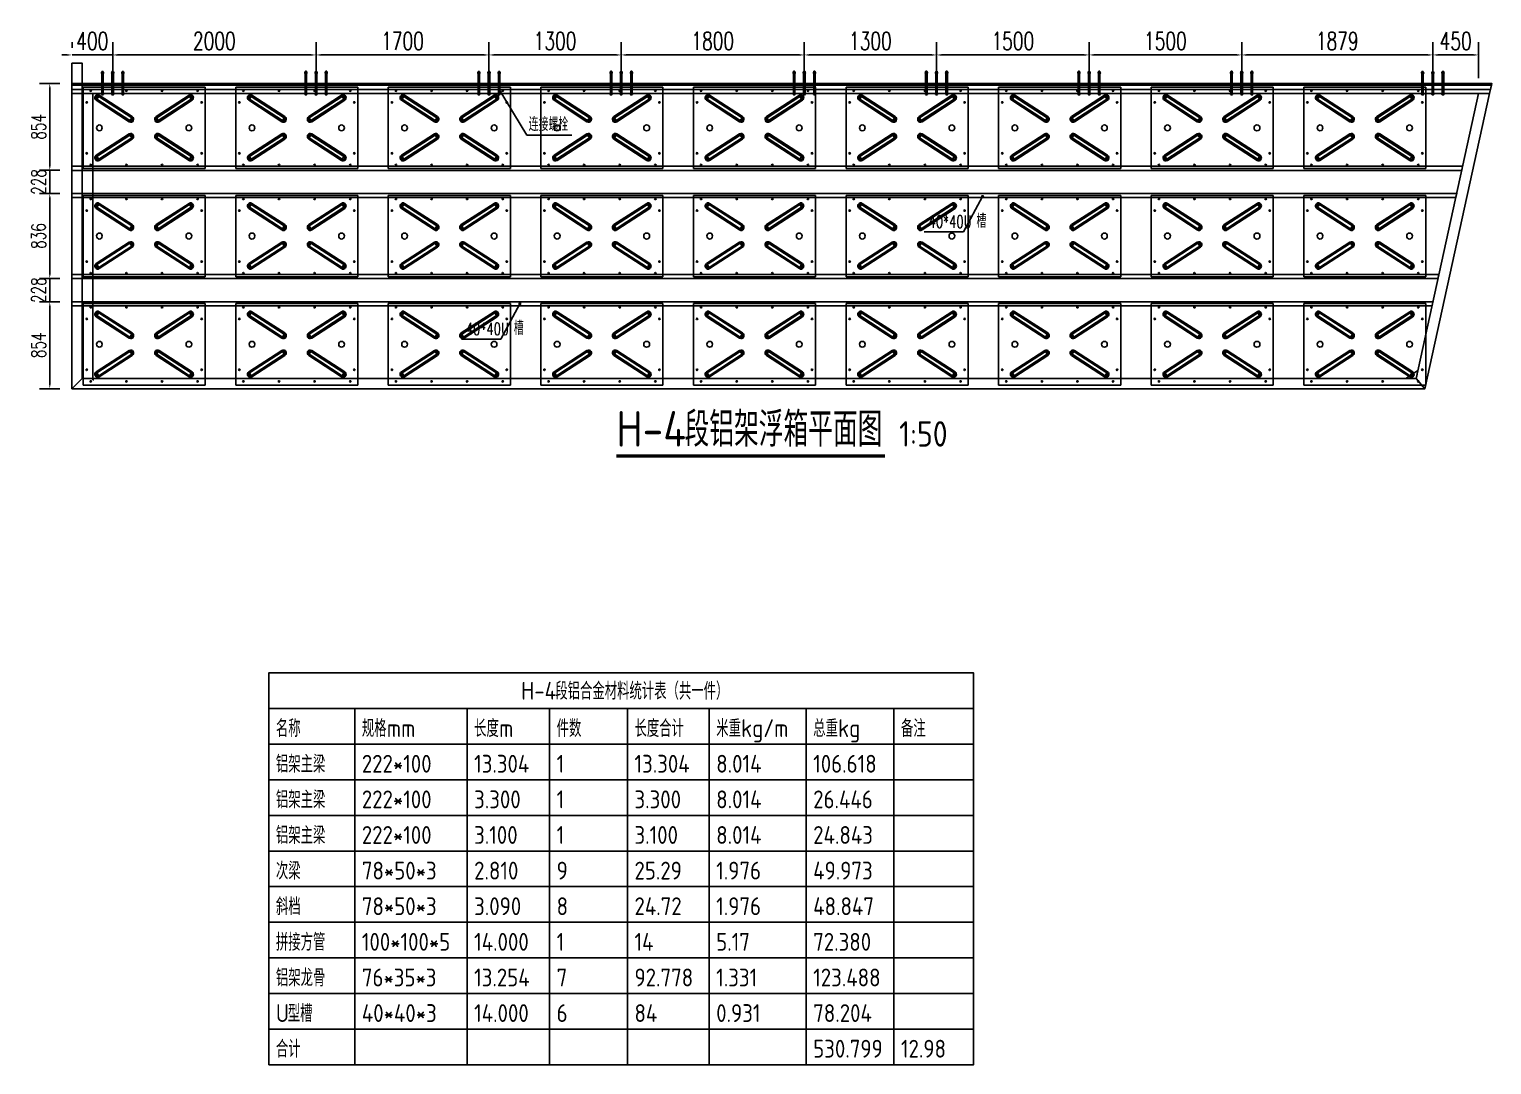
# Model space of a CAD drawing. Extents: x -89702 to 926017, y -610001 to -56924.
# Drawn here: x 137574 to 151951, y -571391 to -561217 of the extents above; entities that cross this region are included whole.
import ezdxf

# ---------------------------------------------------------------- set-up
doc = ezdxf.new("R2010")
doc.units = 0
doc.header["$LTSCALE"] = 10
doc.header["$MEASUREMENT"] = 0
for name, color, linetype in [('DIM_LEAD', 3, 'Continuous'), ('DIM_SYMB', 3, 'Continuous'), ('L-构造线', 6, 'Continuous'), ('PUB_TAB', 7, 'Continuous'), ('PUB_TEXT', 7, 'Continuous'), ('W-FLOAT_BOWL浮筒', 253, 'Continuous'), ('W-STEEL_FRAME钢架', 3, 'Continuous'), ('浮箱U槽', 5, 'Continuous')]:
    doc.layers.add(name, color=color, linetype=linetype)
doc.styles.add('_TCH_DIM', font='SIMPLEX', dxfattribs={"bigfont": 'GBCBIG'})
doc.styles.get("Standard").update_dxf_attribs({"font": 'gbenor.shx', "bigfont": 'gbcbig.shx'})
doc.styles.add('STANDARD_T3', font='simplex.shx', dxfattribs={"width": 0.7, "bigfont": 'gbcbig.shx'})
doc.dimstyles.new('W&&40', dxfattribs={"dimtxt": 140, "dimasz": 40, "dimexe": 100, "dimexo": 120, "dimgap": 40, "dimtad": 1, "dimdec": 0, "dimzin": 0, "dimdsep": 46, "dimtxsty": 'STANDARD_T3', "dimcen": 0.09, "dimclrd": 1, "dimclre": 1, "dimclrt": 7, "dimazin": 2, "dimtfac": 1, "dimtdec": 0, "dimtix": 1, "dimtmove": 2, "dimatfit": 3, "dimfxl": 0, "dimtolj": 1, "dimtzin": 0, "dimarcsym": 0})
doc.dimstyles.new('W&&50', dxfattribs={"dimtxt": 175, "dimasz": 50, "dimexe": 125, "dimexo": 150, "dimgap": 50, "dimtad": 1, "dimdec": 0, "dimzin": 0, "dimdsep": 46, "dimtxsty": 'STANDARD_T3', "dimcen": 0.09, "dimclrd": 1, "dimclre": 1, "dimclrt": 7, "dimazin": 2, "dimtfac": 1, "dimtdec": 0, "dimtix": 1, "dimtmove": 2, "dimatfit": 3, "dimfxl": 0, "dimtolj": 1, "dimtzin": 0, "dimarcsym": 0})

# ---------------------------------------------------------------- blocks, each defined once
blk = doc.blocks.new('fx1200')
for p, q in [((1200, 276), (0, 276)), ((0, 276), (0, -524)), ((121, 187), (116, 177)), ((116, 177), (118, 165)), ((118, 165), (121, 155)), ((128, 196), (121, 187)), ((121, 155), (129, 147)), ((126, 172), (129, 182)), ((128, 162), (126, 172)), ((139, 201), (128, 196)), ((134, 155), (128, 162)), ((129, 182), (136, 190)), ((129, 172), (131, 180)), ((131, 164), (129, 172)), ((137, 159), (129, 147)), ((129, 147), (453, -63)), ((131, 180), (137, 187)), ((137, 159), (131, 164)), ((134, 155), (458, -56)), ((136, 190), (145, 192)), ((137, 187), (145, 189)), ((153, 185), (137, 159)), ((461, -53), (137, 159)), ((150, 201), (139, 201)), ((145, 192), (155, 189)), ((145, 189), (153, 185)), ((159, 197), (150, 201)), ((159, 197), (153, 185)), ((153, 185), (477, -24)), ((478, -21), (155, 189)), ((483, -12), (159, 197)), ((1041, 197), (717, -12)), ((1045, 189), (722, -21)), ((723, -24), (1047, 185)), ((1064, 159), (741, -53)), ((742, -56), (1066, 155)), ((747, -63), (1071, 147)), ((1052, 201), (1041, 197)), ((1047, 185), (1041, 197)), ((1045, 189), (1055, 192)), ((1047, 185), (1055, 189)), ((1047, 185), (1064, 159)), ((1063, 201), (1052, 201)), ((1055, 192), (1064, 190)), ((1055, 189), (1063, 187)), ((1072, 196), (1063, 201)), ((1063, 187), (1069, 180)), ((1064, 190), (1072, 182)), ((1069, 164), (1064, 159)), ((1064, 159), (1071, 147)), ((1072, 162), (1066, 155)), ((1069, 180), (1071, 172)), ((1071, 172), (1069, 164)), ((1071, 147), (1079, 155)), ((1080, 187), (1072, 196)), ((1072, 182), (1076, 172)), ((1076, 172), (1072, 162)), ((1079, 155), (1084, 165)), ((1084, 177), (1080, 187)), ((1084, 165), (1084, 177)), ((1200, -524), (1200, 276)), ((132, -123), (134, -113)), ((134, -135), (132, -123)), ((134, -113), (140, -103)), ((140, -145), (134, -135)), ((140, -103), (150, -96)), ((150, -96), (161, -95)), ((161, -95), (171, -96)), ((171, -96), (180, -103)), ((180, -103), (187, -113)), ((187, -135), (180, -145)), ((187, -113), (188, -123)), ((188, -123), (187, -135)), ((461, -53), (453, -63)), ((453, -63), (464, -68)), ((467, -59), (458, -56)), ((461, -53), (477, -24)), ((469, -54), (461, -53)), ((464, -68), (475, -68)), ((478, -56), (467, -59)), ((475, -53), (469, -54)), ((482, -48), (475, -53)), ((475, -68), (485, -63)), ((483, -12), (477, -24)), ((477, -24), (482, -31)), ((478, -21), (485, -29)), ((485, -49), (478, -56)), ((482, -31), (485, -39)), ((485, -39), (482, -48)), ((491, -21), (483, -12)), ((485, -29), (488, -39)), ((488, -39), (485, -49)), ((485, -63), (493, -54)), ((496, -31), (491, -21)), ((493, -54), (496, -43)), ((496, -43), (496, -31)), ((709, -21), (704, -31)), ((704, -31), (704, -43)), ((704, -43), (707, -54)), ((707, -54), (715, -63)), ((717, -12), (709, -21)), ((712, -39), (715, -29)), ((715, -49), (712, -39)), ((715, -29), (722, -21)), ((723, -56), (715, -49)), ((715, -63), (725, -68)), ((717, -12), (723, -24)), ((717, -39), (718, -31)), ((718, -48), (717, -39)), ((718, -31), (723, -24)), ((725, -53), (718, -48)), ((741, -53), (723, -24)), ((733, -59), (723, -56)), ((733, -54), (725, -53)), ((725, -68), (736, -68)), ((741, -53), (733, -54)), ((742, -56), (733, -59)), ((736, -68), (747, -63)), ((741, -53), (747, -63)), ((1015, -113), (1012, -123)), ((1012, -123), (1015, -135)), ((1020, -103), (1015, -113)), ((1015, -135), (1020, -145)), ((1029, -96), (1020, -103)), ((1041, -95), (1029, -96)), ((1050, -96), (1041, -95)), ((1060, -103), (1050, -96)), ((1066, -113), (1060, -103)), ((1060, -145), (1066, -135)), ((1068, -123), (1066, -113)), ((1066, -135), (1068, -123)), ((453, -184), (129, -393)), ((458, -192), (134, -402)), ((137, -405), (461, -195)), ((150, -150), (140, -145)), ((161, -153), (150, -150)), ((477, -222), (153, -433)), ((155, -437), (478, -225)), ((159, -443), (483, -234)), ((171, -150), (161, -153)), ((180, -145), (171, -150)), ((464, -180), (453, -184)), ((453, -184), (461, -195)), ((458, -192), (467, -189)), ((461, -195), (469, -192)), ((461, -195), (477, -222)), ((475, -180), (464, -180)), ((467, -189), (478, -190)), ((469, -192), (475, -194)), ((485, -185), (475, -180)), ((475, -194), (482, -200)), ((482, -217), (477, -222)), ((477, -222), (483, -234)), ((478, -190), (485, -199)), ((485, -219), (478, -225)), ((482, -200), (485, -209)), ((485, -209), (482, -217)), ((483, -234), (491, -225)), ((493, -194), (485, -185)), ((485, -199), (488, -209)), ((488, -209), (485, -219)), ((491, -225), (496, -215)), ((496, -204), (493, -194)), ((496, -215), (496, -204)), ((707, -194), (704, -204)), ((704, -204), (704, -215)), ((704, -215), (709, -225)), ((715, -185), (707, -194)), ((709, -225), (717, -234)), ((712, -209), (715, -199)), ((715, -219), (712, -209)), ((725, -180), (715, -185)), ((715, -199), (723, -190)), ((722, -225), (715, -219)), ((717, -209), (718, -200)), ((718, -217), (717, -209)), ((723, -222), (717, -234)), ((717, -234), (1041, -443)), ((718, -200), (725, -194)), ((723, -222), (718, -217)), ((722, -225), (1045, -437)), ((723, -190), (733, -189)), ((741, -195), (723, -222)), ((1047, -433), (723, -222)), ((736, -180), (725, -180)), ((725, -194), (733, -192)), ((733, -189), (742, -192)), ((733, -192), (741, -195)), ((747, -184), (736, -180)), ((747, -184), (741, -195)), ((741, -195), (1064, -405)), ((1066, -402), (742, -192)), ((1071, -393), (747, -184)), ((1020, -145), (1029, -150)), ((1029, -150), (1041, -153)), ((1041, -153), (1050, -150)), ((1050, -150), (1060, -145)), ((118, -412), (116, -423)), ((116, -423), (121, -435)), ((121, -402), (118, -412)), ((129, -393), (121, -402)), ((126, -420), (128, -410)), ((129, -430), (126, -420)), ((128, -410), (134, -402)), ((129, -393), (137, -405)), ((129, -420), (131, -412)), ((131, -428), (129, -420)), ((136, -437), (129, -430)), ((131, -412), (137, -405)), ((137, -433), (131, -428)), ((153, -433), (137, -405)), ((1047, -433), (1064, -405)), ((1069, -428), (1063, -433)), ((1071, -393), (1064, -405)), ((1064, -405), (1069, -412)), ((1072, -430), (1064, -437)), ((1066, -402), (1072, -410)), ((1069, -412), (1071, -420)), ((1071, -420), (1069, -428)), ((1079, -402), (1071, -393)), ((1072, -410), (1076, -420)), ((1076, -420), (1072, -430)), ((1084, -412), (1079, -402)), ((1080, -435), (1084, -423)), ((1084, -423), (1084, -412)), ((0, -524), (1200, -524)), ((121, -435), (128, -443)), ((128, -443), (139, -448)), ((145, -438), (136, -437)), ((145, -435), (137, -433)), ((139, -448), (150, -448)), ((153, -433), (145, -435)), ((155, -437), (145, -438)), ((150, -448), (159, -443)), ((153, -433), (159, -443)), ((1041, -443), (1047, -433)), ((1041, -443), (1052, -448)), ((1055, -438), (1045, -437)), ((1055, -435), (1047, -433)), ((1052, -448), (1063, -448)), ((1063, -433), (1055, -435)), ((1064, -437), (1055, -438)), ((1063, -448), (1072, -443)), ((1072, -443), (1080, -435))]:
    blk.add_line(p, q)
for centre in [(75, 241), (425, 241), (775, 241), (1125, 241), (35, 126), (1165, 126), (35, -374), (1165, -374), (75, -489), (425, -489), (775, -489), (1125, -489)]:
    blk.add_circle(centre, 7)
blk = doc.blocks.new('*U1478')
at = {"layer": 'W-FLOAT_BOWL浮筒', "xscale": -1}
for p in [(600, 1187), (600, 124), (600, -940)]:
    blk.add_blockref('fx1200', p, dxfattribs=at)
blk = doc.blocks.new('*U1479')
at = {"layer": 'W-FLOAT_BOWL浮筒', "color": 0, "linetype": 'ByBlock', "lineweight": -2, "transparency": 16777216}
for p in [(0, 0), (1500, 0), (3000, 0), (4500, 0), (6000, 0), (7500, 0), (9000, 0), (10500, 0), (12000, 0)]:
    blk.add_blockref('*U1478', p, dxfattribs=at)
blk = doc.blocks.new('*D1484')
at = {"layer": 'Defpoints', "color": 0, "transparency": 16777216}
for p in [(137775, -563895), (137994, -563895), (137994, -564749)]:
    blk.add_point(p, dxfattribs=at)
at = {"layer": 'L-构造线', "color": 1, "lineweight": -2, "transparency": 16777216}
for p, q in [((137874, -563895), (137675, -563895)), ((137775, -564709), (137775, -563935)), ((137874, -564749), (137675, -564749))]:
    blk.add_line(p, q, dxfattribs=at)
at = {"layer": 'L-构造线', "color": 1, "transparency": 16777216}
for points in [[(137769, -563935), (137782, -563935), (137775, -563895)], [(137769, -564709), (137782, -564709), (137775, -564749)]]:
    blk.add_solid(points, dxfattribs=at)
at = {"layer": 'L-构造线', "color": 7, "transparency": 16777216, "insert": (137665, -564322), "char_height": 140, "attachment_point": 5, "rotation": 90, "style": 'STANDARD_T3'}
blk.add_mtext('\\A1;854', dxfattribs=at)
blk = doc.blocks.new('*D1480')
at = {"layer": 'Defpoints', "color": 0, "transparency": 16777216}
for p in [(137775, -563667), (137994, -563667), (137994, -563895)]:
    blk.add_point(p, dxfattribs=at)
at = {"layer": 'L-构造线', "color": 1, "lineweight": -2, "transparency": 16777216}
for p, q in [((137775, -563627), (137775, -563587)), ((137874, -563667), (137675, -563667)), ((137775, -563895), (137775, -563667)), ((137874, -563895), (137675, -563895)), ((137775, -563935), (137775, -563975))]:
    blk.add_line(p, q, dxfattribs=at)
at = {"layer": 'L-构造线', "color": 1, "transparency": 16777216}
for points in [[(137769, -563627), (137782, -563627), (137775, -563667)], [(137769, -563935), (137782, -563935), (137775, -563895)]]:
    blk.add_solid(points, dxfattribs=at)
at = {"layer": 'L-构造线', "color": 7, "transparency": 16777216, "insert": (137665, -563781), "char_height": 140, "attachment_point": 5, "rotation": 90, "style": 'STANDARD_T3'}
blk.add_mtext('\\A1;228', dxfattribs=at)
blk = doc.blocks.new('*D1481')
at = {"layer": 'Defpoints', "color": 0, "transparency": 16777216}
for p in [(137775, -562831), (137994, -562831), (137994, -563667)]:
    blk.add_point(p, dxfattribs=at)
at = {"layer": 'L-构造线', "color": 1, "lineweight": -2, "transparency": 16777216}
for p, q in [((137874, -562831), (137675, -562831)), ((137775, -563627), (137775, -562871)), ((137874, -563667), (137675, -563667))]:
    blk.add_line(p, q, dxfattribs=at)
at = {"layer": 'L-构造线', "color": 1, "transparency": 16777216}
for points in [[(137769, -562871), (137782, -562871), (137775, -562831)], [(137769, -563627), (137782, -563627), (137775, -563667)]]:
    blk.add_solid(points, dxfattribs=at)
at = {"layer": 'L-构造线', "color": 7, "transparency": 16777216, "insert": (137665, -563249), "char_height": 140, "attachment_point": 5, "rotation": 90, "style": 'STANDARD_T3'}
blk.add_mtext('\\A1;836', dxfattribs=at)
blk = doc.blocks.new('*D1482')
at = {"layer": 'Defpoints', "color": 0, "transparency": 16777216}
for p in [(137775, -562603), (137994, -562603), (137994, -562831)]:
    blk.add_point(p, dxfattribs=at)
at = {"layer": 'L-构造线', "color": 1, "lineweight": -2, "transparency": 16777216}
for p, q in [((137775, -562563), (137775, -562523)), ((137874, -562603), (137675, -562603)), ((137775, -562831), (137775, -562603)), ((137874, -562831), (137675, -562831)), ((137775, -562871), (137775, -562911))]:
    blk.add_line(p, q, dxfattribs=at)
at = {"layer": 'L-构造线', "color": 1, "transparency": 16777216}
for points in [[(137769, -562563), (137782, -562563), (137775, -562603)], [(137769, -562871), (137782, -562871), (137775, -562831)]]:
    blk.add_solid(points, dxfattribs=at)
at = {"layer": 'L-构造线', "color": 7, "transparency": 16777216, "insert": (137665, -562717), "char_height": 140, "attachment_point": 5, "rotation": 90, "style": 'STANDARD_T3'}
blk.add_mtext('\\A1;228', dxfattribs=at)
blk = doc.blocks.new('*D1483')
at = {"layer": 'Defpoints', "color": 0, "transparency": 16777216}
for p in [(137775, -561749), (137994, -561749), (137994, -562603)]:
    blk.add_point(p, dxfattribs=at)
at = {"layer": 'L-构造线', "color": 1, "lineweight": -2, "transparency": 16777216}
for p, q in [((137874, -561749), (137675, -561749)), ((137775, -562563), (137775, -561789)), ((137874, -562603), (137675, -562603))]:
    blk.add_line(p, q, dxfattribs=at)
at = {"layer": 'L-构造线', "color": 1, "transparency": 16777216}
for points in [[(137769, -561789), (137782, -561789), (137775, -561749)], [(137769, -562563), (137782, -562563), (137775, -562603)]]:
    blk.add_solid(points, dxfattribs=at)
at = {"layer": 'L-构造线', "color": 7, "transparency": 16777216, "insert": (137665, -562176), "char_height": 140, "attachment_point": 5, "rotation": 90, "style": 'STANDARD_T3'}
blk.add_mtext('\\A1;854', dxfattribs=at)
blk = doc.blocks.new('1')
at = {"lineweight": -3}
for p, q in [((-1521938, 1214338), (-1521935, 1214338)), ((-1521938, 1214336), (-1521931, 1214336)), ((-1521938, 1214336), (-1521914, 1214336)), ((-1521936, 1214341), (-1521936, 1214346)), ((-1521936, 1214346), (-1521916, 1214346)), ((-1521935, 1214341), (-1521936, 1214341)), ((-1521934, 1214347), (-1521932, 1214347)), ((-1521933, 1214352), (-1521931, 1214355)), ((-1521933, 1214136), (-1521933, 1214352)), ((-1521919, 1214352), (-1521933, 1214352)), ((-1521932, 1214347), (-1521919, 1214347)), ((-1521932, 1214346), (-1521932, 1214341)), ((-1521921, 1214355), (-1521931, 1214355)), ((-1521919, 1214352), (-1521921, 1214355)), ((-1521919, 1214347), (-1521921, 1214347)), ((-1521921, 1214346), (-1521921, 1214341)), ((-1521919, 1214136), (-1521919, 1214352)), ((-1521917, 1214341), (-1521916, 1214341)), ((-1521914, 1214338), (-1521917, 1214338)), ((-1521916, 1214341), (-1521916, 1214346)), ((-1521938, 1214136), (-1521931, 1214136)), ((-1521938, 1214136), (-1521914, 1214136)), ((-1521938, 1214134), (-1521935, 1214134)), ((-1521935, 1214131), (-1521936, 1214131)), ((-1521936, 1214131), (-1521936, 1214126)), ((-1521936, 1214126), (-1521916, 1214126)), ((-1521934, 1214125), (-1521932, 1214125)), ((-1521932, 1214126), (-1521932, 1214131)), ((-1521932, 1214125), (-1521919, 1214125)), ((-1521921, 1214126), (-1521921, 1214131)), ((-1521919, 1214125), (-1521921, 1214125)), ((-1521914, 1214134), (-1521917, 1214134)), ((-1521917, 1214131), (-1521916, 1214131)), ((-1521916, 1214131), (-1521916, 1214126))]:
    blk.add_line(p, q, dxfattribs=at)
at = {"color": 1}
for p, q in [((-1521936, 1214346), (-1521934, 1214347)), ((-1521919, 1214347), (-1521916, 1214346))]:
    blk.add_line(p, q, dxfattribs=at)
at = {"color": 6, "lineweight": -3}
for p, q in [((-1521931, 1214136), (-1521931, 1214355)), ((-1521921, 1214136), (-1521921, 1214355))]:
    blk.add_line(p, q, dxfattribs=at)
at = {"lineweight": -3}
for points in [[(-1521933, 1214336), (-1521938, 1214336), (-1521938, 1214338), (-1521914, 1214338), (-1521914, 1214336), (-1521919, 1214336)], [(-1521935, 1214338), (-1521935, 1214341), (-1521917, 1214341), (-1521917, 1214338)], [(-1521933, 1214136), (-1521938, 1214136), (-1521938, 1214134), (-1521914, 1214134), (-1521914, 1214136), (-1521919, 1214136)], [(-1521935, 1214134), (-1521935, 1214131), (-1521917, 1214131), (-1521917, 1214134)]]:
    blk.add_lwpolyline(points, dxfattribs=at)
for centre, radius, start, end in [((-1521934, 1214129), 3.22, 223.6028, 316.3972), ((-1521926, 1214140), 14.7, 248.7607, 291.2393), ((-1521919, 1214129), 3.22, 223.6028, 316.3972)]:
    blk.add_arc(centre, radius, start, end, dxfattribs=at)
blk = doc.blocks.new('*D1581')
at = {"color": 1, "lineweight": -2, "transparency": 16777216}
for p, q in [((137994, -561399), (137994, -561344)), ((138394, -561699), (138394, -561344)), ((137944, -561469), (137894, -561469)), ((137994, -561469), (138394, -561469)), ((138444, -561469), (138494, -561469))]:
    blk.add_line(p, q, dxfattribs=at)
at = {"color": 1, "transparency": 16777216}
for points in [[(137944, -561461), (137944, -561478), (137994, -561469)], [(138444, -561461), (138444, -561478), (138394, -561469)]]:
    blk.add_solid(points, dxfattribs=at)
at = {"layer": 'Defpoints', "color": 0, "transparency": 16777216}
for p in [(137994, -561549), (138394, -561469), (138394, -561849)]:
    blk.add_point(p, dxfattribs=at)
at = {"color": 7, "transparency": 16777216, "insert": (138194, -561332), "char_height": 175, "attachment_point": 5, "style": 'STANDARD_T3'}
blk.add_mtext('\\A1;400', dxfattribs=at)
blk = doc.blocks.new('*D1582')
at = {"color": 1, "lineweight": -2, "transparency": 16777216}
for p, q in [((138394, -561699), (138394, -561344)), ((140393, -561699), (140393, -561344)), ((138444, -561469), (140343, -561469))]:
    blk.add_line(p, q, dxfattribs=at)
at = {"color": 1, "transparency": 16777216}
for points in [[(138444, -561461), (138444, -561478), (138394, -561469)], [(140343, -561461), (140343, -561478), (140393, -561469)]]:
    blk.add_solid(points, dxfattribs=at)
at = {"layer": 'Defpoints', "color": 0, "transparency": 16777216}
for p in [(140393, -561469), (138394, -561849), (140393, -561849)]:
    blk.add_point(p, dxfattribs=at)
at = {"color": 7, "transparency": 16777216, "insert": (139393, -561332), "char_height": 175, "attachment_point": 5, "style": 'STANDARD_T3'}
blk.add_mtext('\\A1;2000', dxfattribs=at)
blk = doc.blocks.new('*D1583')
at = {"color": 1, "lineweight": -2, "transparency": 16777216}
for p, q in [((140393, -561699), (140393, -561344)), ((142093, -561699), (142093, -561344)), ((140443, -561469), (142043, -561469))]:
    blk.add_line(p, q, dxfattribs=at)
at = {"color": 1, "transparency": 16777216}
for points in [[(140443, -561461), (140443, -561478), (140393, -561469)], [(142043, -561461), (142043, -561478), (142093, -561469)]]:
    blk.add_solid(points, dxfattribs=at)
at = {"layer": 'Defpoints', "color": 0, "transparency": 16777216}
for p in [(142093, -561469), (140393, -561849), (142093, -561849)]:
    blk.add_point(p, dxfattribs=at)
at = {"color": 7, "transparency": 16777216, "insert": (141243, -561332), "char_height": 175, "attachment_point": 5, "style": 'STANDARD_T3'}
blk.add_mtext('\\A1;1700', dxfattribs=at)
blk = doc.blocks.new('*D1584')
at = {"color": 1, "lineweight": -2, "transparency": 16777216}
for p, q in [((142093, -561699), (142093, -561344)), ((143393, -561699), (143393, -561344)), ((142143, -561469), (143343, -561469))]:
    blk.add_line(p, q, dxfattribs=at)
at = {"color": 1, "transparency": 16777216}
for points in [[(142143, -561461), (142143, -561478), (142093, -561469)], [(143343, -561461), (143343, -561478), (143393, -561469)]]:
    blk.add_solid(points, dxfattribs=at)
at = {"layer": 'Defpoints', "color": 0, "transparency": 16777216}
for p in [(143393, -561469), (142093, -561849), (143393, -561849)]:
    blk.add_point(p, dxfattribs=at)
at = {"color": 7, "transparency": 16777216, "insert": (142743, -561332), "char_height": 175, "attachment_point": 5, "style": 'STANDARD_T3'}
blk.add_mtext('\\A1;1300', dxfattribs=at)
blk = doc.blocks.new('*D1585')
at = {"color": 1, "lineweight": -2, "transparency": 16777216}
for p, q in [((143393, -561699), (143393, -561344)), ((145193, -561699), (145193, -561344)), ((143443, -561469), (145143, -561469))]:
    blk.add_line(p, q, dxfattribs=at)
at = {"color": 1, "transparency": 16777216}
for points in [[(143443, -561461), (143443, -561478), (143393, -561469)], [(145143, -561461), (145143, -561478), (145193, -561469)]]:
    blk.add_solid(points, dxfattribs=at)
at = {"layer": 'Defpoints', "color": 0, "transparency": 16777216}
for p in [(145193, -561469), (143393, -561849), (145193, -561849)]:
    blk.add_point(p, dxfattribs=at)
at = {"color": 7, "transparency": 16777216, "insert": (144293, -561332), "char_height": 175, "attachment_point": 5, "style": 'STANDARD_T3'}
blk.add_mtext('\\A1;1800', dxfattribs=at)
blk = doc.blocks.new('*D1586')
at = {"color": 1, "lineweight": -2, "transparency": 16777216}
for p, q in [((145193, -561699), (145193, -561344)), ((146493, -561699), (146493, -561344)), ((145243, -561469), (146443, -561469))]:
    blk.add_line(p, q, dxfattribs=at)
at = {"color": 1, "transparency": 16777216}
for points in [[(145243, -561461), (145243, -561478), (145193, -561469)], [(146443, -561461), (146443, -561478), (146493, -561469)]]:
    blk.add_solid(points, dxfattribs=at)
at = {"layer": 'Defpoints', "color": 0, "transparency": 16777216}
for p in [(146493, -561469), (145193, -561849), (146493, -561849)]:
    blk.add_point(p, dxfattribs=at)
at = {"color": 7, "transparency": 16777216, "insert": (145843, -561332), "char_height": 175, "attachment_point": 5, "style": 'STANDARD_T3'}
blk.add_mtext('\\A1;1300', dxfattribs=at)
blk = doc.blocks.new('*D1587')
at = {"color": 1, "lineweight": -2, "transparency": 16777216}
for p, q in [((146493, -561699), (146493, -561344)), ((147993, -561699), (147993, -561344)), ((146543, -561469), (147943, -561469))]:
    blk.add_line(p, q, dxfattribs=at)
at = {"color": 1, "transparency": 16777216}
for points in [[(146543, -561461), (146543, -561478), (146493, -561469)], [(147943, -561461), (147943, -561478), (147993, -561469)]]:
    blk.add_solid(points, dxfattribs=at)
at = {"layer": 'Defpoints', "color": 0, "transparency": 16777216}
for p in [(147993, -561469), (146493, -561849), (147993, -561849)]:
    blk.add_point(p, dxfattribs=at)
at = {"color": 7, "transparency": 16777216, "insert": (147243, -561332), "char_height": 175, "attachment_point": 5, "style": 'STANDARD_T3'}
blk.add_mtext('\\A1;1500', dxfattribs=at)
blk = doc.blocks.new('*D1588')
at = {"color": 1, "lineweight": -2, "transparency": 16777216}
for p, q in [((147993, -561699), (147993, -561344)), ((149493, -561699), (149493, -561344)), ((148043, -561469), (149443, -561469))]:
    blk.add_line(p, q, dxfattribs=at)
at = {"color": 1, "transparency": 16777216}
for points in [[(148043, -561461), (148043, -561478), (147993, -561469)], [(149443, -561461), (149443, -561478), (149493, -561469)]]:
    blk.add_solid(points, dxfattribs=at)
at = {"layer": 'Defpoints', "color": 0, "transparency": 16777216}
for p in [(149493, -561469), (147993, -561849), (149493, -561849)]:
    blk.add_point(p, dxfattribs=at)
at = {"color": 7, "transparency": 16777216, "insert": (148743, -561332), "char_height": 175, "attachment_point": 5, "style": 'STANDARD_T3'}
blk.add_mtext('\\A1;1500', dxfattribs=at)
blk = doc.blocks.new('*D1589')
at = {"color": 1, "lineweight": -2, "transparency": 16777216}
for p, q in [((149493, -561699), (149493, -561344)), ((151372, -561699), (151372, -561344)), ((149543, -561469), (151322, -561469))]:
    blk.add_line(p, q, dxfattribs=at)
at = {"color": 1, "transparency": 16777216}
for points in [[(149543, -561461), (149543, -561478), (149493, -561469)], [(151322, -561461), (151322, -561478), (151372, -561469)]]:
    blk.add_solid(points, dxfattribs=at)
at = {"layer": 'Defpoints', "color": 0, "transparency": 16777216}
for p in [(151372, -561469), (149493, -561849), (151372, -561849)]:
    blk.add_point(p, dxfattribs=at)
at = {"color": 7, "transparency": 16777216, "insert": (150432, -561332), "char_height": 175, "attachment_point": 5, "style": 'STANDARD_T3'}
blk.add_mtext('\\A1;1879', dxfattribs=at)
blk = doc.blocks.new('*D1590')
at = {"color": 1, "lineweight": -2, "transparency": 16777216}
for p, q in [((151372, -561699), (151372, -561344)), ((151821, -561699), (151821, -561344)), ((151422, -561469), (151771, -561469))]:
    blk.add_line(p, q, dxfattribs=at)
at = {"color": 1, "transparency": 16777216}
for points in [[(151422, -561461), (151422, -561478), (151372, -561469)], [(151771, -561461), (151771, -561478), (151821, -561469)]]:
    blk.add_solid(points, dxfattribs=at)
at = {"layer": 'Defpoints', "color": 0, "transparency": 16777216}
for p in [(151821, -561469), (151372, -561849), (151821, -561849)]:
    blk.add_point(p, dxfattribs=at)
at = {"color": 7, "transparency": 16777216, "insert": (151597, -561332), "char_height": 175, "attachment_point": 5, "style": 'STANDARD_T3'}
blk.add_mtext('\\A1;450', dxfattribs=at)

msp = doc.modelspace()

# ---------------------------------------------------------------- linework, layer by layer
at = {"color": 251}
msp.add_line((138199.5, -564661.9), (138199.5, -561848.9), dxfattribs=at)
at = {"color": 0}
msp.add_line((138209.5, -564661.9), (138199.5, -564661.9), dxfattribs=at)
at = {"color": 2}
msp.add_lwpolyline([(137993.5, -561848.9), (151929.3, -561848.9), (151951, -561749.7), (137993.5, -561748.9)], close=True, dxfattribs=at)
at = {"color": 1}
msp.add_lwpolyline([(151107.2, -564648.9), (151200.3, -564648.9), (151209.9, -564638.3), (151224.9, -564569.9)], close=True, dxfattribs=at)
at = {"color": 3}
msp.add_lwpolyline([(138093.5, -564648.9), (151207.6, -564648.9), (151293.5, -564748.9), (137993.5, -564748.9), (138093.5, -564648.9)], dxfattribs=at)
at = {"layer": 'DIM_LEAD'}
for p, q in [((142194.7, -561807.4), (142466.8, -562258.9)), ((142466.8, -562258.9), (142908.2, -562258.9)), ((146945.5, -562860.5), (146759.4, -563208.6)), ((146759.4, -563208.6), (146371.8, -563208.6)), ((142396.6, -563914.4), (142210.4, -564262.4)), ((142210.4, -564262.4), (141822.8, -564262.4))]:
    msp.add_line(p, q, dxfattribs=at)
at = {"layer": 'DIM_LEAD', "const_width": 16}
for points in [[(142190.6, -561800.6, 1), (142198.9, -561814.3, 1)], [(146949.3, -562853.5, 1), (146941.8, -562867.6, 1)], [(142400.4, -563907.3, 1), (142392.8, -563921.4, 1)]]:
    msp.add_lwpolyline(points, format="xyb", close=True, dxfattribs=at)
at = {"layer": 'DIM_SYMB', "color": 0, "const_width": 35}
msp.add_lwpolyline([(143345.2, -565410.1), (145985, -565410.1)], dxfattribs=at)
at = {"layer": 'PUB_TAB'}
msp.add_lwpolyline([(139928.4, -571391.4), (146856.7, -571391.4), (146856.7, -567541.4), (139928.4, -567541.4)], close=True, dxfattribs=at)
for points in [[(139928.4, -567891.4), (146856.7, -567891.4)], [(140773.3, -567891.4), (140773.3, -571391.4)], [(141877, -567891.4), (141877, -571391.4)], [(142688.1, -567891.4), (142688.1, -571391.4)], [(143453.4, -567891.4), (143453.4, -571391.4)], [(144256.8, -567891.4), (144256.8, -571391.4)], [(145210.3, -567891.4), (145210.3, -571391.4)], [(146073.1, -567891.4), (146073.1, -571391.4)], [(139928.4, -568241.4), (146856.7, -568241.4)], [(139928.4, -568591.4), (146856.7, -568591.4)], [(139928.4, -568941.4), (146856.7, -568941.4)], [(139928.4, -569291.4), (146856.7, -569291.4)], [(139928.4, -569641.4), (146856.7, -569641.4)], [(139928.4, -569991.4), (146856.7, -569991.4)], [(139928.4, -570341.4), (146856.7, -570341.4)], [(139928.4, -570691.4), (146856.7, -570691.4)], [(139928.4, -571041.4), (146856.7, -571041.4)]]:
    msp.add_lwpolyline(points, dxfattribs=at)
at = {"layer": 'W-STEEL_FRAME钢架'}
for points in [[(137993.5, -561548.9), (138093.5, -561548.9), (138093.5, -564648.9), (137993.5, -564748.9)], [(151821.4, -561848.9), (151929.3, -561848.9), (151293.5, -564748.9), (151207.6, -564648.9)]]:
    msp.add_lwpolyline(points, close=True, dxfattribs=at)
at = {"layer": '浮箱U槽', "linetype": 'ByBlock'}
for points in [[(151947.1, -561767.4), (137993.5, -561767.4), (137993.5, -561807.4), (151938.4, -561807.4)], [(151664.8, -562563.4), (137993.5, -562563.4), (137993.5, -562603.4), (151656, -562603.4)], [(151606.6, -562831.4), (137993.5, -562831.4), (137993.5, -562871.4), (151597.8, -562871.4)], [(151431.2, -563627.3), (137993.5, -563627.3), (137993.5, -563667.3), (151422.4, -563667.3)], [(151372.8, -563895.3), (137993.5, -563895.3), (137993.5, -563935.3), (151364, -563935.3)]]:
    msp.add_lwpolyline(points, close=True, dxfattribs=at)

# ---------------------------------------------------------------- block references
at = {"color": 1}
for p in [(1660219.8, -1775985.3), (1660319.8, -1775985.3), (1660419.8, -1775985.3), (1662219.4, -1775985.2), (1662319.4, -1775985.2), (1662419.4, -1775985.2), (1663919.4, -1775985.3), (1664019.4, -1775985.3), (1664119.4, -1775985.3), (1665219.4, -1775985.2), (1665319.4, -1775985.2), (1665419.4, -1775985.2)]:
    msp.add_blockref('1', p, dxfattribs=at)
at = {"color": 1, "xscale": -1}
for p in [(-1376833.2, -1775985.2), (-1376733.2, -1775985.2), (-1376633.2, -1775985.2), (-1375533.2, -1775985.2), (-1375433.2, -1775985.2), (-1375333.2, -1775985.2), (-1374033.2, -1775985.2), (-1373933.2, -1775985.2), (-1373833.2, -1775985.2), (-1372533.2, -1775985.2), (-1372433.2, -1775985.2), (-1372333.2, -1775985.2), (-1370654.6, -1775985.5), (-1370554.6, -1775985.5), (-1370454.6, -1775985.5)]:
    msp.add_blockref('1', p, dxfattribs=at)
at = {"layer": 'W-FLOAT_BOWL浮筒', "color": 0}
msp.add_blockref('*U1479', (138703.5, -563248.9), dxfattribs=at)

# ---------------------------------------------------------------- texts
at = {"layer": 'PUB_TAB'}
for s, height, p in [('段铝合金材料统计表（共一件）', 168.794, (142745.1, -567803.9)), ('H-4', 175, (142409.7, -567803.9)), ('名称', 168.79, (139998.4, -568171.4)), ('规格', 168.79, (140843.3, -568171.4)), ('mm', 175, (141089.1, -568171.4)), ('长度', 168.79, (141947, -568171.4)), ('m', 175, (142192.8, -568171.4)), ('件数', 168.79, (142758.1, -568171.4)), ('长度合计', 168.79, (143523.4, -568171.4)), ('米重', 168.79, (144326.8, -568171.4)), ('kg/m', 175, (144572.5, -568171.4)), ('总重', 168.79, (145280.3, -568171.4)), ('kg', 175, (145526, -568171.4)), ('备注', 168.79, (146143.1, -568171.4)), ('铝架主梁', 168.79, (139998.4, -568521.4)), ('222*100', 175, (140843.3, -568521.4)), ('13.304', 175, (141947, -568521.4)), ('1', 175, (142758.1, -568521.4)), ('13.304', 175, (143523.4, -568521.4)), ('8.014', 175, (144326.8, -568521.4)), ('106.618', 175, (145280.3, -568521.4)), ('铝架主梁', 168.79, (139998.4, -568871.4)), ('222*100', 175, (140843.3, -568871.4)), ('3.300', 175, (141947, -568871.4)), ('1', 175, (142758.1, -568871.4)), ('3.300', 175, (143523.4, -568871.4)), ('8.014', 175, (144326.8, -568871.4)), ('26.446', 175, (145280.3, -568871.4)), ('铝架主梁', 168.79, (139998.4, -569221.4)), ('222*100', 175, (140843.3, -569221.4)), ('3.100', 175, (141947, -569221.4)), ('1', 175, (142758.1, -569221.4)), ('3.100', 175, (143523.4, -569221.4)), ('8.014', 175, (144326.8, -569221.4)), ('24.843', 175, (145280.3, -569221.4)), ('次梁', 168.79, (139998.4, -569571.4)), ('78*50*3', 175, (140843.3, -569571.4)), ('2.810', 175, (141947, -569571.4)), ('9', 175, (142758.1, -569571.4)), ('25.29', 175, (143523.4, -569571.4)), ('1.976', 175, (144326.8, -569571.4)), ('49.973', 175, (145280.3, -569571.4)), ('斜档', 168.79, (139998.4, -569921.4)), ('78*50*3', 175, (140843.3, -569921.4)), ('3.090', 175, (141947, -569921.4)), ('8', 175, (142758.1, -569921.4)), ('24.72', 175, (143523.4, -569921.4)), ('1.976', 175, (144326.8, -569921.4)), ('48.847', 175, (145280.3, -569921.4)), ('拼接方管', 168.79, (139998.4, -570271.4)), ('100*100*5', 175, (140843.3, -570271.4)), ('14.000', 175, (141947, -570271.4)), ('1', 175, (142758.1, -570271.4)), ('14', 175, (143523.4, -570271.4)), ('5.17', 175, (144326.8, -570271.4)), ('72.380', 175, (145280.3, -570271.4)), ('铝架龙骨', 168.79, (139998.4, -570621.4)), ('76*35*3', 175, (140843.3, -570621.4)), ('13.254', 175, (141947, -570621.4)), ('7', 175, (142758.1, -570621.4)), ('92.778', 175, (143523.4, -570621.4)), ('1.331', 175, (144326.8, -570621.4)), ('123.488', 175, (145280.3, -570621.4)), ('U', 175, (139998.4, -570971.4)), ('型槽', 168.79, (140115.1, -570971.4)), ('40*40*3', 175, (140843.3, -570971.4)), ('14.000', 175, (141947, -570971.4)), ('6', 175, (142758.1, -570971.4)), ('84', 175, (143523.4, -570971.4)), ('0.931', 175, (144326.8, -570971.4)), ('78.204', 175, (145280.3, -570971.4)), ('合计', 168.79, (139998.4, -571321.4)), ('530.799', 175, (145280.3, -571321.4)), ('12.98', 175, (146143.1, -571321.4))]:
    msp.add_text(s, height=height, dxfattribs=at).set_placement(p)
at = {"layer": 'PUB_TEXT', "color": 7, "style": '_TCH_DIM'}
for s, height, p in [('连接螺栓', 135.04, (142483.5, -562216.9)), ('槽', 135, (146885.8, -563166.6)), ('槽', 135, (142336.8, -564220.4))]:
    msp.add_text(s, height=height, dxfattribs=at).set_placement(p)
at = {"layer": 'PUB_TEXT', "color": 7, "style": '_TCH_DIM', "width": 0.705882}
for p in [(146413.8, -563166.6), (141864.8, -564220.4)]:
    msp.add_text('40*40U', height=119, dxfattribs=at).set_placement(p)
at = {"layer": 'PUB_TEXT', "color": 7}
for s, height, p in [('H-4', 350, (143345.2, -565317.8)), ('段铝架浮箱平面图', 337.59, (144016, -565317.8)), ('1:50', 250, (146125, -565317.8))]:
    msp.add_text(s, height=height, dxfattribs=at).set_placement(p)

# ---------------------------------------------------------------- dimensions: what is measured, and where the dimension line sits
at = {"color": 4}
for base, p1, p2, picture, middle in [((138393.5, -561469.3), (137993.5, -561548.9), (138393.5, -561848.9), '*D1581', (138193.5, -561331.8)), ((140393.1, -561469.3), (138393.5, -561848.9), (140393.1, -561848.9), '*D1582', (139393.3, -561331.8)), ((142093.1, -561469.3), (140393.1, -561848.9), (142093.1, -561848.9), '*D1583', (141243.1, -561331.8)), ((143393.1, -561469.3), (142093.1, -561848.9), (143393.1, -561848.9), '*D1584', (142743.1, -561331.8)), ((145193, -561469.3), (143393.1, -561848.9), (145193, -561848.9), '*D1585', (144293.1, -561331.8)), ((146493, -561469.3), (145193, -561848.9), (146493, -561848.9), '*D1586', (145843, -561331.8)), ((147993, -561469.3), (146493, -561848.9), (147993, -561848.9), '*D1587', (147243, -561331.8)), ((149493, -561469.3), (147993, -561848.9), (149493, -561848.9), '*D1588', (148743, -561331.8)), ((151371.6, -561469.3), (149493, -561848.9), (151371.6, -561849.1), '*D1589', (150432.3, -561331.8)), ((151821.4, -561469.3), (151371.6, -561849.1), (151821.4, -561848.9), '*D1590', (151596.5, -561331.8))]:
    dim = msp.add_linear_dim(base=base, p1=p1, p2=p2, dimstyle='W&&50', dxfattribs=at)
    dim.commit()
    dim.dimension.update_dxf_attribs({"geometry": picture, "text_midpoint": middle})
at = {"layer": 'L-构造线'}
for base, p1, p2, picture, middle in [((137775.4498, -561748.9084), (137993.5205, -562603.359), (137993.5205, -561748.9084), '*D1483', (137665.4498, -562176.1337)), ((137775.4, -562603.4), (137993.5, -562831.4), (137993.5, -562603.4), '*D1482', (137665.4, -562717.4)), ((137775.4, -562831.4), (137993.5, -563667.3), (137993.5, -562831.4), '*D1481', (137665.4, -563249.3)), ((137775.4, -563667.3), (137993.5, -563895.3), (137993.5, -563667.3), '*D1480', (137665.4, -563781.3)), ((137775.4, -563895.3), (137993.5, -564748.9), (137993.5, -563895.3), '*D1484', (137665.4, -564322.1))]:
    dim = msp.add_linear_dim(base=base, p1=p1, p2=p2, angle=90, dimstyle='W&&40', dxfattribs=at)
    dim.commit()
    dim.dimension.update_dxf_attribs({"geometry": picture, "text_midpoint": middle})

doc.saveas('drawing.dxf')
